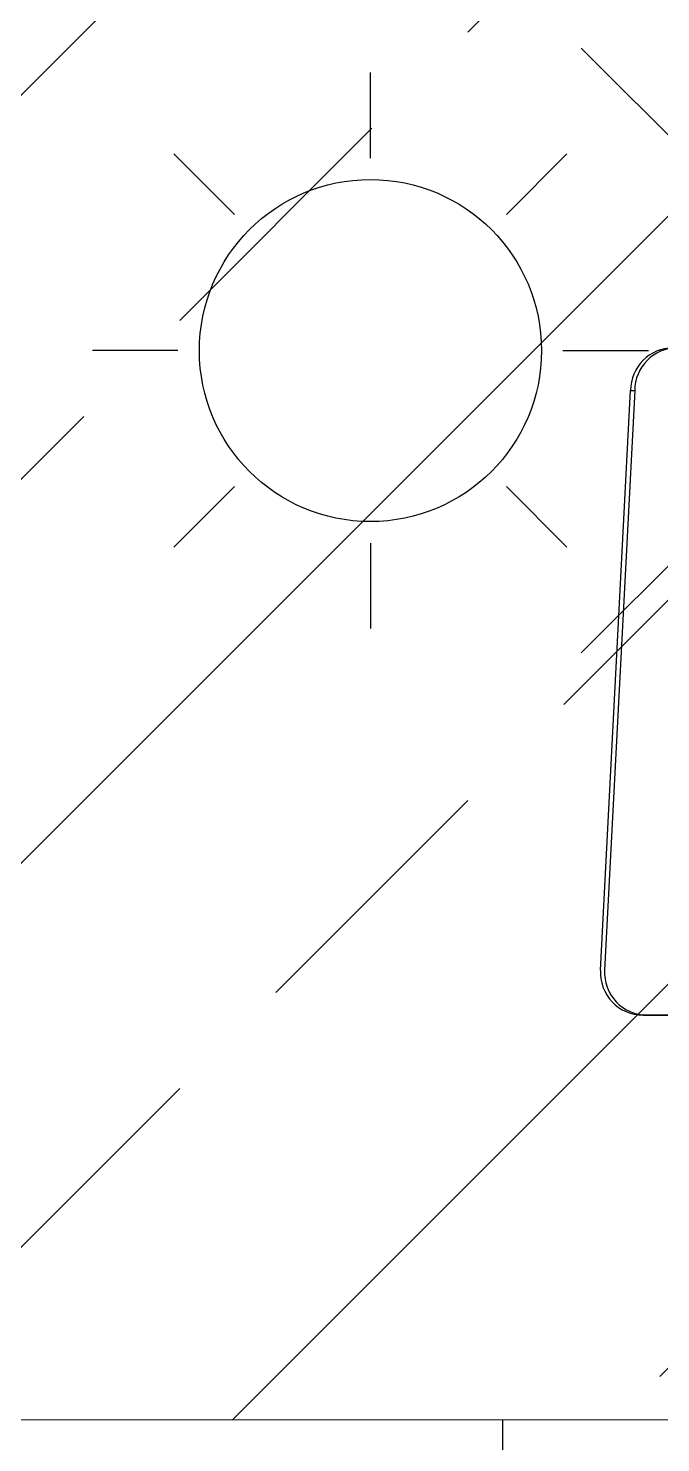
# Model space of a CAD drawing. Header units: millimetres. Extents: x -92759 to 184353, y -15225 to 86714.
# Drawn here: x 64901 to 65271, y 69203 to 70030 of the extents above; entities that cross this region are included whole.
import ezdxf

# ---------------------------------------------------------------- set-up
doc = ezdxf.new("R2010")
doc.units = ezdxf.units.MM
for name, color, linetype in [('0-1', 9, 'Continuous'), ('A-_FURT----_E', 9, 'Continuous'), ('A-_FURT----_E-1', 8, 'Continuous'), ('A-PATT-CONC', 8, 'Continuous'), ('M-_SANIFIXR_E', 9, 'Continuous')]:
    doc.layers.add(name, color=color, linetype=linetype)
doc.layers.add('A-_DETA----_ED-2', color=1, linetype='Continuous', true_color=0xff0000)
doc.layers.add('E-_FIREALAM_E-1', color=1, linetype='Continuous', true_color=0xff0000)
doc.layers.add('HFI 9MM FPB', color=94, linetype='Continuous', lineweight=5)

# ---------------------------------------------------------------- blocks, each defined once
blk = doc.blocks.new('IDA - Strobe Light - IDA - Strobe Light-8827150-BLK8_RHH_2ND STOREY PLAN')
at = {"layer": 'A-_DETA----_ED-2'}
for p, q in [((200, 312.5), (200, 362.5)), ((120.45, 279.55), (85.1, 314.9)), ((279.55, 279.55), (314.9, 314.9)), ((87.5, 200), (37.5, 200)), ((312.5, 200), (362.5, 200)), ((120.45, 120.45), (85.1, 85.1)), ((279.55, 120.45), (314.9, 85.1)), ((200, 87.5), (200, 37.5))]:
    blk.add_line(p, q, dxfattribs=at)
blk.add_circle((200, 200), 100, dxfattribs=at)
blk = doc.blocks.new('IDA- Fire Extinguisher1 - 3kg AB-10345750-BLK8_RHH_2ND STOREY PLAN')
at = {"layer": 'A-_DETA----_ED-2'}
for p in [(-326.78, 376.78), (26.78, 376.78), (-326.78, 23.22), (26.78, 23.22)]:
    blk.add_line(p, (-150, 200), dxfattribs=at)
blk.add_circle((-150, 200), 125, dxfattribs=at)
blk = doc.blocks.new('SIGMUND-LR R_ 2020 - SIGMUND-LR R_ 2020-8582791-2ND STOREY Copy 1')
for p, q in [((390, -630.78), (390, -498.53)), ((390, -500.97), (390, -633.21)), ((390, -633.21), (390, -630.78)), ((25, -637.94), (363.69, -655.56)), ((25, -640.38), (25, -637.94)), ((363.69, -657.99), (25, -640.38))]:
    blk.add_line(p, q)
for centre, major_axis, start_param, end_param in [((25, -613.13), (25, 0), 3.141593, 4.712389), ((25, -615.56), (25, 0), 3.141593, 4.712389), ((365, -630.78), (25, 0), 4.660029, 6.283185), ((365, -633.21), (-25, 0), 1.518436, 3.141593)]:
    blk.add_ellipse(centre, major_axis=major_axis, ratio=0.992546, start_param=start_param, end_param=end_param)
blk = doc.blocks.new('1599_FURN_RHH_BLK8 _NEW__2ND STY_dwg-10261561-BLK8_RHH_2ND STOREY PLAN')
at = {"layer": 'A-_FURT----_E', "rotation": 270}
blk.add_blockref('SIGMUND-LR R_ 2020 - SIGMUND-LR R_ 2020-8582791-2ND STOREY Copy 1', (-24407.35, -9498.54), dxfattribs=at)
blk = doc.blocks.new('A$C3019c3af')
at = {"layer": 'A-_FURT----_E-1', "rotation": 180}
blk.add_blockref('IDA- Fire Extinguisher1 - 3kg AB-10345750-BLK8_RHH_2ND STOREY PLAN', (-17450, 37300), dxfattribs=at)
at = {"layer": 'E-_FIREALAM_E-1', "rotation": 180}
blk.add_blockref('IDA - Strobe Light - IDA - Strobe Light-8827150-BLK8_RHH_2ND STOREY PLAN', (-17400, 37300), dxfattribs=at)
at = {"layer": 'M-_SANIFIXR_E'}
blk.add_blockref('1599_FURN_RHH_BLK8 _NEW__2ND STY_dwg-10261561-BLK8_RHH_2ND STOREY PLAN', (7599.78, 46600.1), dxfattribs=at)
blk = doc.blocks.new('RCP_B8L2')
at = {"layer": 'A-PATT-CONC'}
h = blk.add_hatch(dxfattribs=at)
h.set_pattern_fill('ANSI37', color=256, scale=189, angle=45)
h.set_pattern_definition([(90, (-385478.34, -151102.3), (-600.075, 0), []), (180, (-385478.34, -151102.3), (-6e-14, -600.075), [])])
h.paths.add_polyline_path([(-388477.99, -151102.3), (-385478.34, -151102.3), (-385478.34, -158302.3), (-388477.99, -158302.3)])
at = {"layer": 'HFI 9MM FPB'}
h = blk.add_hatch(dxfattribs=at)
h.set_pattern_fill('ANSI33', color=256, scale=50)
h.set_pattern_definition([(45, (-581589.02, -147239), (-224.5064, 224.5064), []), (45, (-581364.5, -147239), (-224.5064, 224.5064), [158.75, -79.375])])
h.paths.add_polyline_path([(-388477.99, -151102.3), (-385478.34, -151102.3), (-385478.34, -158302.3), (-388477.99, -158302.3)], flags=16)
h.paths.add_polyline_path([(-389418.07, -150277.3), (-387018.07, -150277.3), (-387018.07, -149827.3), (-384618.07, -149827.3), (-384618.07, -159127.3), (-387018.07, -159127.3), (-387018.07, -158677.3), (-387618.07, -158677.3), (-387618.07, -159127.3), (-389418.07, -159127.3)])
blk.add_lwpolyline([(-388477.99, -151102.3), (-385478.34, -151102.3), (-385478.34, -158302.3), (-388477.99, -158302.3)], close=True, dxfattribs=at)

msp = doc.modelspace()

# ---------------------------------------------------------------- block references
at = {"layer": '0-1'}
msp.add_blockref('A$C3019c3af', (82701.06, 32741.24), dxfattribs=at)
at = {"layer": 'A-PATT-CONC'}
msp.add_blockref('RCP_B8L2', (452619.12, 220318.54), dxfattribs=at)

doc.saveas('drawing.dxf')
